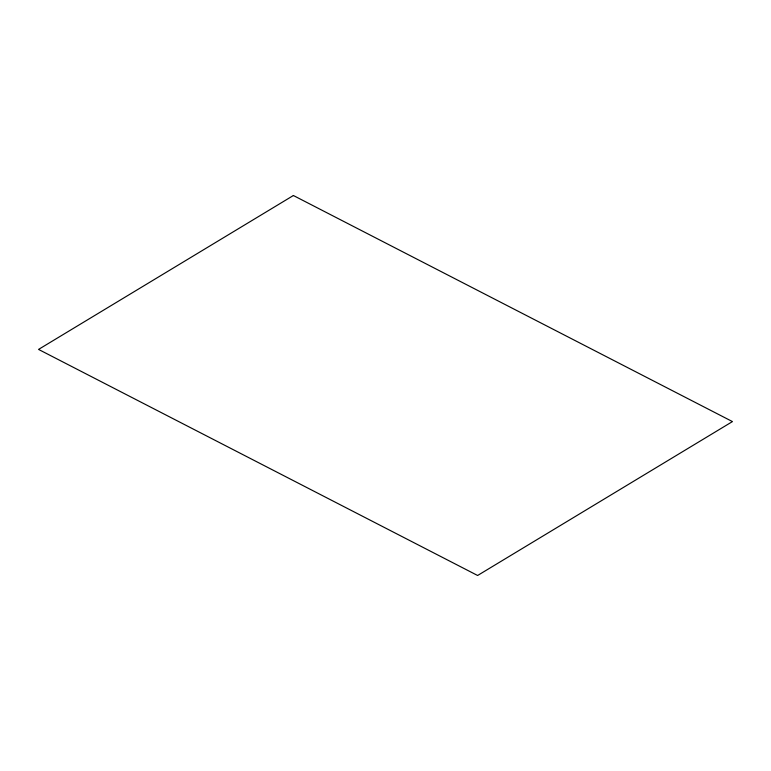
<?xml version="1.0" encoding="UTF-8"?>
<svg xmlns="http://www.w3.org/2000/svg" width="771" height="771" viewBox="0 0 771 771"><rect width="100%" height="100%" fill="white"/><g stroke="black" fill="none" stroke-linecap="round" stroke-linejoin="round"><path stroke-width="1.16" d="M293.385 195.516L38.55 349.417L477.615 575.484L732.45 421.583L293.385 195.516"/></g></svg>
